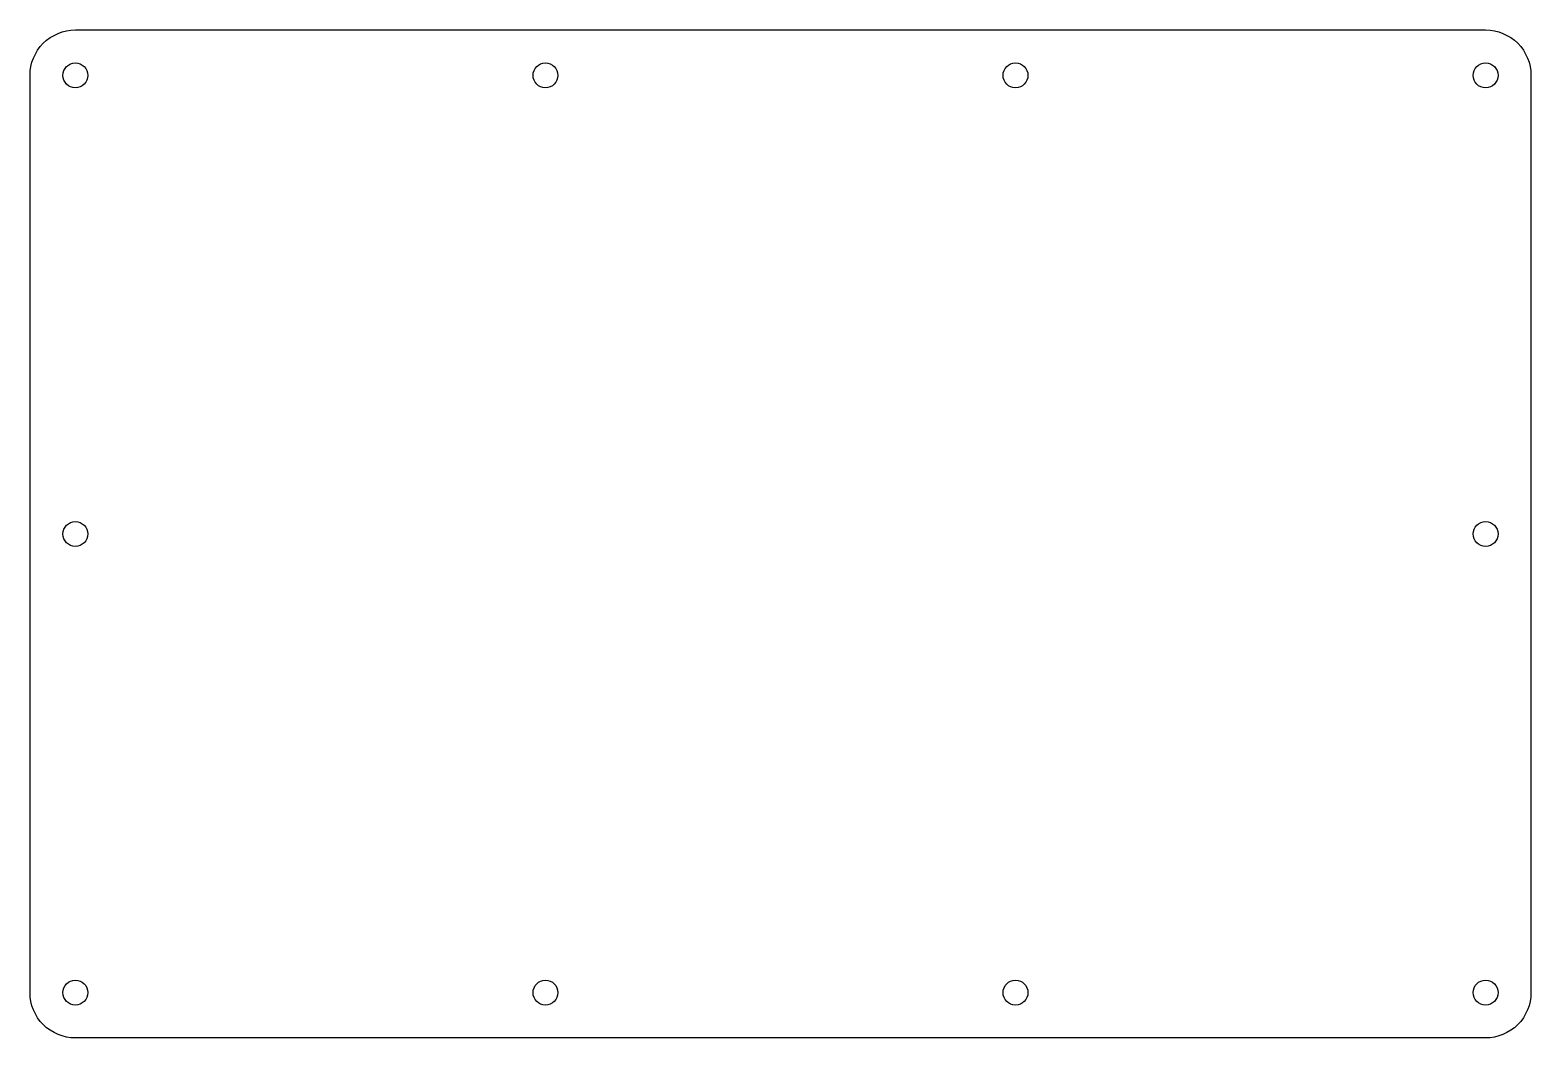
# Model space of a CAD drawing. Header units: millimetres. Extents: x -17 to 135, y -14 to 88.
import ezdxf

# ---------------------------------------------------------------- set-up
doc = ezdxf.new("R2010")
doc.units = ezdxf.units.MM
doc.layers.get('0').update_dxf_attribs({"linetype": 'CONTINUOUS'})

msp = doc.modelspace()

# ---------------------------------------------------------------- linework, layer by layer
msp.add_lwpolyline([(-17.14, -9.24), (-17.14, 83.76, -0.414214), (-12.54, 88.36), (130.46, 88.36, -0.414214), (135.06, 83.76), (135.06, -9.24, -0.414214), (130.46, -13.84), (-12.54, -13.84, -0.414214)], format="xyb", close=True)
for centre in [(-12.54, 83.76), (35.13, 83.76), (82.79, 83.76), (130.46, 83.76), (-12.54, 37.26), (130.46, 37.26), (-12.54, -9.24), (35.13, -9.24), (82.79, -9.24), (130.46, -9.24)]:
    msp.add_circle(centre, 1.26)

doc.saveas('drawing.dxf')
